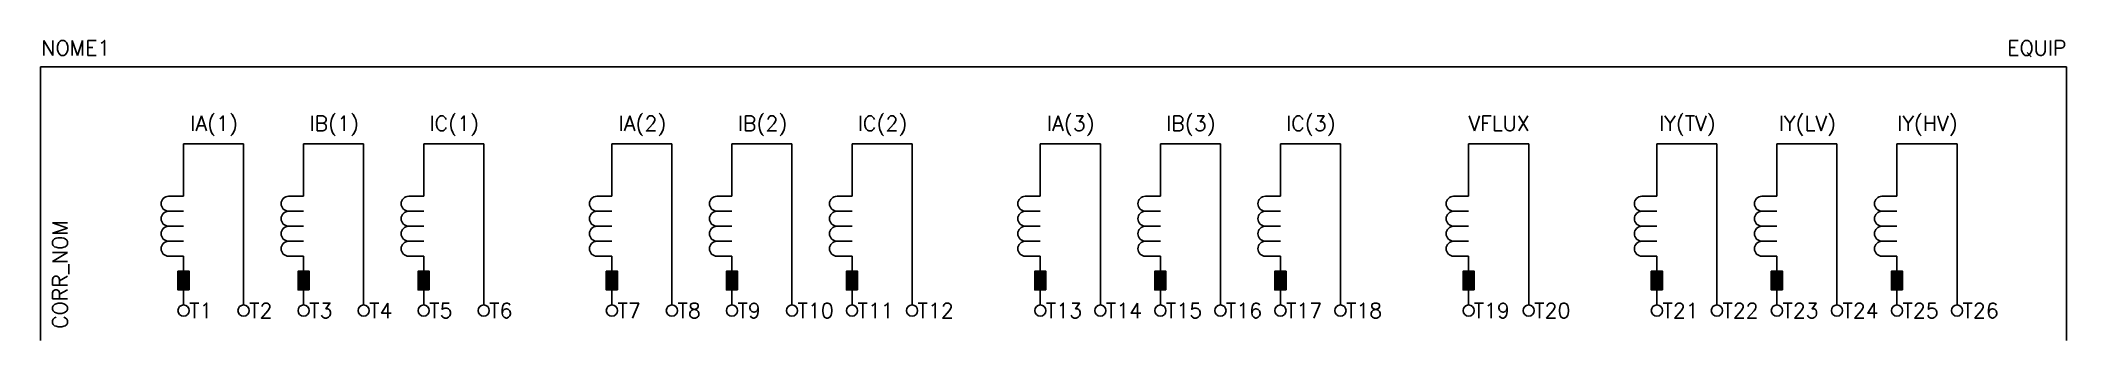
# Model space of a CAD drawing. Extents: x 377 to 647, y 328 to 368.
import ezdxf
from ezdxf.enums import TextEntityAlignment as Align

# ---------------------------------------------------------------- set-up
doc = ezdxf.new("R2010")
doc.units = 0
doc.header["$MEASUREMENT"] = 0
doc.layers.get('0').update_dxf_attribs({"linetype": 'CONTINUOUS'})
doc.styles.add('ROMANS', font='romans')

# ---------------------------------------------------------------- blocks, each defined once
blk = doc.blocks.new('RETANG')
at = {"color": 0}
blk.add_lwpolyline([(2.5, 0), (2.5, 1.5), (0, 1.5), (0, 0)], close=True, dxfattribs=at)
blk.add_solid([(0, 0), (0, 1.5), (2.5, 0), (2.5, 1.5)], dxfattribs=at)

msp = doc.modelspace()

# ---------------------------------------------------------------- linework, layer by layer
for p, q in [((377.45, 364.29), (647.48, 364.29)), ((377.45, 327.79), (377.45, 364.29)), ((647.48, 364.29), (647.48, 327.79)), ((394.52, 347.04), (396.52, 347.04)), ((410.52, 347.04), (412.52, 347.04)), ((426.52, 347.04), (428.52, 347.04)), ((451.61, 347.04), (453.61, 347.04)), ((467.61, 347.04), (469.61, 347.04)), ((483.61, 347.04), (485.61, 347.04)), ((508.71, 347.04), (510.71, 347.04)), ((524.71, 347.04), (526.71, 347.04)), ((540.71, 347.04), (542.71, 347.04)), ((565.8, 347.04), (567.8, 347.04)), ((590.89, 347.04), (592.89, 347.04)), ((606.89, 347.04), (608.89, 347.04)), ((622.89, 347.04), (624.89, 347.04)), ((394.52, 345.04), (396.52, 345.04)), ((394.52, 343.04), (396.52, 343.04)), ((394.52, 343.04), (396.52, 343.04)), ((410.52, 345.04), (412.52, 345.04)), ((410.52, 343.04), (412.52, 343.04)), ((410.52, 343.04), (412.52, 343.04)), ((426.52, 345.04), (428.52, 345.04)), ((426.52, 343.04), (428.52, 343.04)), ((426.52, 343.04), (428.52, 343.04)), ((451.61, 345.04), (453.61, 345.04)), ((451.61, 343.04), (453.61, 343.04)), ((451.61, 343.04), (453.61, 343.04)), ((467.61, 345.04), (469.61, 345.04)), ((467.61, 343.04), (469.61, 343.04)), ((467.61, 343.04), (469.61, 343.04)), ((483.61, 345.04), (485.61, 345.04)), ((483.61, 343.04), (485.61, 343.04)), ((483.61, 343.04), (485.61, 343.04)), ((508.71, 345.04), (510.71, 345.04)), ((508.71, 343.04), (510.71, 343.04)), ((508.71, 343.04), (510.71, 343.04)), ((524.71, 345.04), (526.71, 345.04)), ((524.71, 343.04), (526.71, 343.04)), ((524.71, 343.04), (526.71, 343.04)), ((540.71, 345.04), (542.71, 345.04)), ((540.71, 343.04), (542.71, 343.04)), ((540.71, 343.04), (542.71, 343.04)), ((565.8, 345.04), (567.8, 345.04)), ((565.8, 343.04), (567.8, 343.04)), ((565.8, 343.04), (567.8, 343.04)), ((590.89, 345.04), (592.89, 345.04)), ((590.89, 343.04), (592.89, 343.04)), ((590.89, 343.04), (592.89, 343.04)), ((606.89, 345.04), (608.89, 345.04)), ((606.89, 343.04), (608.89, 343.04)), ((606.89, 343.04), (608.89, 343.04)), ((622.89, 345.04), (624.89, 345.04)), ((622.89, 343.04), (624.89, 343.04)), ((622.89, 343.04), (624.89, 343.04)), ((394.52, 341.04), (396.52, 341.04)), ((396.52, 341.04), (394.52, 341.04)), ((410.52, 341.04), (412.52, 341.04)), ((412.52, 341.04), (410.52, 341.04)), ((426.52, 341.04), (428.52, 341.04)), ((428.52, 341.04), (426.52, 341.04)), ((451.61, 341.04), (453.61, 341.04)), ((453.61, 341.04), (451.61, 341.04)), ((467.61, 341.04), (469.61, 341.04)), ((469.61, 341.04), (467.61, 341.04)), ((483.61, 341.04), (485.61, 341.04)), ((485.61, 341.04), (483.61, 341.04)), ((508.71, 341.04), (510.71, 341.04)), ((510.71, 341.04), (508.71, 341.04)), ((524.71, 341.04), (526.71, 341.04)), ((526.71, 341.04), (524.71, 341.04)), ((540.71, 341.04), (542.71, 341.04)), ((542.71, 341.04), (540.71, 341.04)), ((565.8, 341.04), (567.8, 341.04)), ((567.8, 341.04), (565.8, 341.04)), ((590.89, 341.04), (592.89, 341.04)), ((592.89, 341.04), (590.89, 341.04)), ((606.89, 341.04), (608.89, 341.04)), ((608.89, 341.04), (606.89, 341.04)), ((622.89, 341.04), (624.89, 341.04)), ((624.89, 341.04), (622.89, 341.04)), ((394.52, 339.04), (396.52, 339.04)), ((410.52, 339.04), (412.52, 339.04)), ((426.52, 339.04), (428.52, 339.04)), ((451.61, 339.04), (453.61, 339.04)), ((467.61, 339.04), (469.61, 339.04)), ((483.61, 339.04), (485.61, 339.04)), ((508.71, 339.04), (510.71, 339.04)), ((524.71, 339.04), (526.71, 339.04)), ((540.71, 339.04), (542.71, 339.04)), ((565.8, 339.04), (567.8, 339.04)), ((590.89, 339.04), (592.89, 339.04)), ((606.89, 339.04), (608.89, 339.04)), ((622.89, 339.04), (624.89, 339.04))]:
    msp.add_line(p, q)
at = {"color": 0}
for p, q in [((396.52, 354.04), (396.52, 347.04)), ((404.52, 354.04), (396.52, 354.04)), ((404.52, 354.04), (404.52, 332.54)), ((412.52, 354.04), (412.52, 347.04)), ((420.52, 354.04), (412.52, 354.04)), ((420.52, 354.04), (420.52, 332.54)), ((428.52, 354.04), (428.52, 347.04)), ((436.52, 354.04), (428.52, 354.04)), ((436.52, 354.04), (436.52, 332.54)), ((453.61, 354.04), (453.61, 347.04)), ((461.61, 354.04), (453.61, 354.04)), ((461.61, 354.04), (461.61, 332.54)), ((469.61, 354.04), (469.61, 347.04)), ((477.61, 354.04), (469.61, 354.04)), ((477.61, 354.04), (477.61, 332.54)), ((485.61, 354.04), (485.61, 347.04)), ((493.61, 354.04), (485.61, 354.04)), ((493.61, 354.04), (493.61, 332.54)), ((510.71, 354.04), (510.71, 347.04)), ((518.71, 354.04), (510.71, 354.04)), ((518.71, 354.04), (518.71, 332.54)), ((526.71, 354.04), (526.71, 347.04)), ((534.71, 354.04), (526.71, 354.04)), ((534.71, 354.04), (534.71, 332.54)), ((542.71, 354.04), (542.71, 347.04)), ((550.71, 354.04), (542.71, 354.04)), ((550.71, 354.04), (550.71, 332.54)), ((567.8, 354.04), (567.8, 347.04)), ((575.8, 354.04), (567.8, 354.04)), ((575.8, 354.04), (575.8, 332.54)), ((592.89, 354.04), (592.89, 347.04)), ((600.89, 354.04), (592.89, 354.04)), ((600.89, 354.04), (600.89, 332.54)), ((608.89, 354.04), (608.89, 347.04)), ((616.89, 354.04), (608.89, 354.04)), ((616.89, 354.04), (616.89, 332.54)), ((624.89, 354.04), (624.89, 347.04)), ((632.89, 354.04), (624.89, 354.04)), ((632.89, 354.04), (632.89, 332.54)), ((396.52, 339.04), (396.52, 332.54)), ((412.52, 339.04), (412.52, 332.54)), ((428.52, 339.04), (428.52, 332.54)), ((453.61, 339.04), (453.61, 332.54)), ((469.61, 339.04), (469.61, 332.54)), ((485.61, 339.04), (485.61, 332.54)), ((510.71, 339.04), (510.71, 332.54)), ((526.71, 339.04), (526.71, 332.54)), ((542.71, 339.04), (542.71, 332.54)), ((567.8, 339.04), (567.8, 332.54)), ((592.89, 339.04), (592.89, 332.54)), ((608.89, 339.04), (608.89, 332.54)), ((624.89, 339.04), (624.89, 332.54))]:
    msp.add_line(p, q, dxfattribs=at)
for points in [[(394.52, 345.04, -1), (394.52, 347.04), (396.52, 347.04)], [(410.52, 345.04, -1), (410.52, 347.04), (412.52, 347.04)], [(426.52, 345.04, -1), (426.52, 347.04), (428.52, 347.04)], [(451.61, 345.04, -1), (451.61, 347.04), (453.61, 347.04)], [(467.61, 345.04, -1), (467.61, 347.04), (469.61, 347.04)], [(483.61, 345.04, -1), (483.61, 347.04), (485.61, 347.04)], [(508.71, 345.04, -1), (508.71, 347.04), (510.71, 347.04)], [(524.71, 345.04, -1), (524.71, 347.04), (526.71, 347.04)], [(540.71, 345.04, -1), (540.71, 347.04), (542.71, 347.04)], [(565.8, 345.04, -1), (565.8, 347.04), (567.8, 347.04)], [(590.89, 345.04, -1), (590.89, 347.04), (592.89, 347.04)], [(606.89, 345.04, -1), (606.89, 347.04), (608.89, 347.04)], [(622.89, 345.04, -1), (622.89, 347.04), (624.89, 347.04)], [(394.52, 343.04, -1), (394.52, 345.04), (396.52, 345.04)], [(410.52, 343.04, -1), (410.52, 345.04), (412.52, 345.04)], [(426.52, 343.04, -1), (426.52, 345.04), (428.52, 345.04)], [(451.61, 343.04, -1), (451.61, 345.04), (453.61, 345.04)], [(467.61, 343.04, -1), (467.61, 345.04), (469.61, 345.04)], [(483.61, 343.04, -1), (483.61, 345.04), (485.61, 345.04)], [(508.71, 343.04, -1), (508.71, 345.04), (510.71, 345.04)], [(524.71, 343.04, -1), (524.71, 345.04), (526.71, 345.04)], [(540.71, 343.04, -1), (540.71, 345.04), (542.71, 345.04)], [(565.8, 343.04, -1), (565.8, 345.04), (567.8, 345.04)], [(590.89, 343.04, -1), (590.89, 345.04), (592.89, 345.04)], [(606.89, 343.04, -1), (606.89, 345.04), (608.89, 345.04)], [(622.89, 343.04, -1), (622.89, 345.04), (624.89, 345.04)], [(394.52, 341.04, 1), (394.52, 339.04), (396.52, 339.04)], [(410.52, 341.04, 1), (410.52, 339.04), (412.52, 339.04)], [(426.52, 341.04, 1), (426.52, 339.04), (428.52, 339.04)], [(451.61, 341.04, 1), (451.61, 339.04), (453.61, 339.04)], [(467.61, 341.04, 1), (467.61, 339.04), (469.61, 339.04)], [(483.61, 341.04, 1), (483.61, 339.04), (485.61, 339.04)], [(508.71, 341.04, 1), (508.71, 339.04), (510.71, 339.04)], [(524.71, 341.04, 1), (524.71, 339.04), (526.71, 339.04)], [(540.71, 341.04, 1), (540.71, 339.04), (542.71, 339.04)], [(565.8, 341.04, 1), (565.8, 339.04), (567.8, 339.04)], [(590.89, 341.04, 1), (590.89, 339.04), (592.89, 339.04)], [(606.89, 341.04, 1), (606.89, 339.04), (608.89, 339.04)], [(622.89, 341.04, 1), (622.89, 339.04), (624.89, 339.04)]]:
    msp.add_lwpolyline(points, format="xyb")
for centre in [(396.52, 331.79), (404.52, 331.79), (412.52, 331.79), (420.52, 331.79), (428.52, 331.79), (436.52, 331.79), (453.61, 331.79), (461.61, 331.79), (469.61, 331.79), (477.61, 331.79), (485.61, 331.79), (493.61, 331.79), (510.71, 331.79), (518.71, 331.79), (526.71, 331.79), (534.71, 331.79), (542.71, 331.79), (550.71, 331.79), (567.8, 331.79), (575.8, 331.79), (592.89, 331.79), (600.89, 331.79), (608.89, 331.79), (616.89, 331.79), (624.89, 331.79), (632.89, 331.79)]:
    msp.add_circle(centre, 0.75, dxfattribs=at)
for centre in [(394.52, 342.04), (410.52, 342.04), (426.52, 342.04), (451.61, 342.04), (467.61, 342.04), (483.61, 342.04), (508.71, 342.04), (524.71, 342.04), (540.71, 342.04), (565.8, 342.04), (590.89, 342.04), (606.89, 342.04), (622.89, 342.04)]:
    msp.add_arc(centre, 1, 90, 270)

# ---------------------------------------------------------------- block references
at = {"xscale": -1, "rotation": 90}
for p in [(397.27, 337.04), (413.27, 337.04), (429.27, 337.04), (454.36, 337.04), (470.36, 337.04), (486.36, 337.04), (511.46, 337.04), (527.46, 337.04), (543.46, 337.04), (568.55, 337.04), (593.64, 337.04), (609.64, 337.04), (625.64, 337.04)]:
    msp.add_blockref('RETANG', p, dxfattribs=at)

# ---------------------------------------------------------------- texts
at = {"style": 'ROMANS'}
for s, p in [('IA(1)', (400.6, 356.75)), ('IB(1)', (416.6, 356.75)), ('IC(1)', (432.6, 356.75)), ('IA(2)', (457.69, 356.75)), ('IB(2)', (473.69, 356.75)), ('IC(2)', (489.69, 356.75)), ('IA(3)', (514.78, 356.75)), ('IB(3)', (530.78, 356.75)), ('IC(3)', (546.78, 356.75)), ('VFLUX', (571.87, 356.75)), ('IY(TV)', (596.96, 356.75)), ('IY(LV)', (612.96, 356.75)), ('IY(HV)', (628.96, 356.75))]:
    msp.add_text(s, height=2, dxfattribs=at).set_placement(p, align=Align.MIDDLE_CENTER)
at = {"lineweight": -3, "style": 'ROMANS'}
msp.add_attdef('NOME1', text='', height=2, dxfattribs=at).set_placement((382.15, 366.83), align=Align.MIDDLE_CENTER)
msp.add_attdef('EQUIP', text='', height=2, dxfattribs=at).set_placement((647.48, 366.83), align=Align.MIDDLE_RIGHT)
msp.add_attdef('CORR_NOM', text='', height=2, rotation=90, dxfattribs=at).set_placement((380.04, 329.34), align=Align.MIDDLE_LEFT)
for tag, p in [('T1', (397.27, 331.79)), ('T2', (405.27, 331.79)), ('T3', (413.27, 331.79)), ('T4', (421.27, 331.79)), ('T5', (429.27, 331.79)), ('T6', (437.27, 331.79)), ('T7', (454.36, 331.79)), ('T8', (462.36, 331.79)), ('T9', (470.36, 331.79)), ('T10', (478.36, 331.79)), ('T11', (486.36, 331.79)), ('T12', (494.36, 331.79)), ('T13', (511.46, 331.79)), ('T14', (519.46, 331.79)), ('T15', (527.46, 331.79)), ('T16', (535.46, 331.79)), ('T17', (543.46, 331.79)), ('T18', (551.46, 331.79)), ('T19', (568.48, 331.79)), ('T20', (576.55, 331.79)), ('T21', (593.65, 331.79)), ('T22', (601.64, 331.79)), ('T23', (609.64, 331.79)), ('T24', (617.64, 331.79)), ('T25', (625.64, 331.79)), ('T26', (633.64, 331.79))]:
    msp.add_attdef(tag, text='', height=2, dxfattribs=at).set_placement(p, align=Align.MIDDLE_LEFT)

doc.saveas('drawing.dxf')
